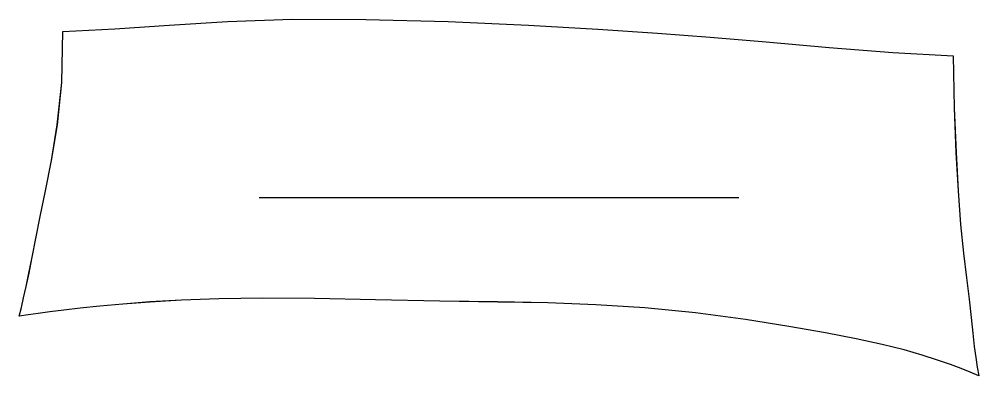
# Model space of a CAD drawing. Header units: metres. Extents: x 0 to 288, y 0 to 107.
import ezdxf

# ---------------------------------------------------------------- set-up
doc = ezdxf.new("R2010")
doc.units = ezdxf.units.M

# ---------------------------------------------------------------- blocks, each defined once
blk = doc.blocks.new('EXACTFLAT-PIECE-0-1542890404')
at = {"layer": 'CUT', "color": 1}
for points in [[(13.09939, 103.306784), (28.64045, 104.15664), (44.98422, 105.181835), (62.519951, 106.329813), (81.893511, 107.001226), (103.963065, 106.9387), (128.692944, 106.272877), (152.838175, 105.21483), (173.625943, 104.031818), (191.503764, 102.83114), (207.347095, 101.636209), (224.125403, 100.225708), (243.056312, 98.519539), (262.095478, 96.993861), (280.205887, 96.008817)], [(-0.008438, 17.905015), (0.637922, 20.507417), (1.319759, 23.367149), (2.08419, 26.761304), (2.931151, 30.786203), (3.891631, 35.55781), (4.998324, 41.185966), (6.303832, 47.780133), (7.88397, 55.51452), (9.67413, 64.589602), (11.430286, 75.30248), (12.807218, 88.037191), (13.09939, 103.306784)], [(280.205887, 96.008817), (280.539943, 80.446655), (281.094689, 67.039486), (281.708599, 55.468525), (282.450839, 45.390798), (283.359341, 36.830261), (284.288775, 29.35135), (285.044464, 22.972313), (285.622459, 17.449683), (286.112691, 12.788001), (286.581135, 8.812606), (287.038959, 5.461037), (287.481144, 2.60393), (287.932181, -0.01028)], [(287.932181, -0.01028), (285.38078, 1.047259), (282.633541, 2.143406), (279.41117, 3.362013), (275.570877, 4.714711), (270.982783, 6.180046), (265.501379, 7.737732), (258.953994, 9.369521), (251.152812, 11.068102), (241.882501, 12.859748), (230.895869, 14.808079), (217.897894, 16.884568), (202.967592, 18.864925), (187.745044, 20.356804), (173.003209, 21.314043), (158.576118, 21.852769), (143.573186, 22.134115), (126.226991, 22.362878), (106.923088, 22.794676), (88.569112, 23.201462), (73.081064, 23.311663), (59.939502, 23.120336), (48.731549, 22.695431), (39.183259, 22.13511), (31.053224, 21.517811), (24.157485, 20.898108), (18.322555, 20.293155), (13.392087, 19.720672), (9.227569, 19.192093), (5.705938, 18.717005), (2.728219, 18.29942), (-0.008438, 17.905015)]]:
    blk.add_lwpolyline(points, dxfattribs=at)
at = {"layer": 'GRAIN', "color": 9}
blk.add_line((71.980991, 53.497438), (215.942972, 53.497438), dxfattribs=at)
at = {"layer": 'SEAM', "color": 5}
for points in [[(13.105626, 103.300765), (28.640822, 104.150301), (44.984626, 105.175498), (62.520268, 106.32347), (81.893612, 106.994876), (103.962971, 106.93235), (128.692719, 106.26653), (152.837855, 105.208488), (173.62555, 104.02548), (191.503313, 102.824806), (207.34659, 101.629879), (224.124852, 100.219382), (243.055774, 98.513212), (262.095052, 96.987524), (280.199665, 96.002796)], [(0, 17.912647), (0.644092, 20.505916), (1.325946, 23.365715), (2.090394, 26.759953), (2.937371, 30.784923), (3.897859, 35.556571), (5.004554, 41.184737), (6.310058, 47.778881), (7.890196, 55.51327), (9.68038, 64.588473), (11.436581, 75.301625), (12.813561, 88.036788), (13.105626, 103.300765)], [(280.199665, 96.002796), (280.533596, 80.446456), (281.088346, 67.039186), (281.702261, 55.468124), (282.444514, 45.390229), (283.353032, 36.829534), (284.282471, 29.350585), (285.038153, 22.971609), (285.616144, 17.44902), (286.10638, 12.787298), (286.574835, 8.811805), (287.032675, 5.460121), (287.474877, 2.602905), (287.923963, 0)], [(287.923963, 0), (285.383172, 1.053141), (282.635841, 2.149325), (279.413348, 3.367978), (275.572898, 4.720731), (270.984617, 6.186126), (265.503015, 7.743869), (258.955438, 9.375705), (251.15409, 11.074323), (241.883658, 12.865992), (230.896925, 14.81434), (217.898813, 16.890852), (202.96832, 18.871234), (187.745559, 20.363134), (173.003533, 21.320385), (158.576296, 21.859117), (143.573288, 22.140464), (126.227104, 22.369227), (106.92323, 22.801025), (88.569205, 23.207811), (73.08104, 23.318014), (59.939336, 23.126685), (48.731242, 22.701774), (39.182832, 22.141445), (31.052699, 21.524139), (24.156873, 20.904428), (18.321861, 20.299467), (13.391321, 19.726975), (9.226745, 19.19839), (5.705073, 18.723296), (2.727326, 18.305706), (0, 17.912647)]]:
    blk.add_lwpolyline(points, dxfattribs=at)

msp = doc.modelspace()

# ---------------------------------------------------------------- block references
at = {"layer": 'LAYER0'}
msp.add_blockref('EXACTFLAT-PIECE-0-1542890404', (0, 0), dxfattribs=at)

doc.saveas('drawing.dxf')
